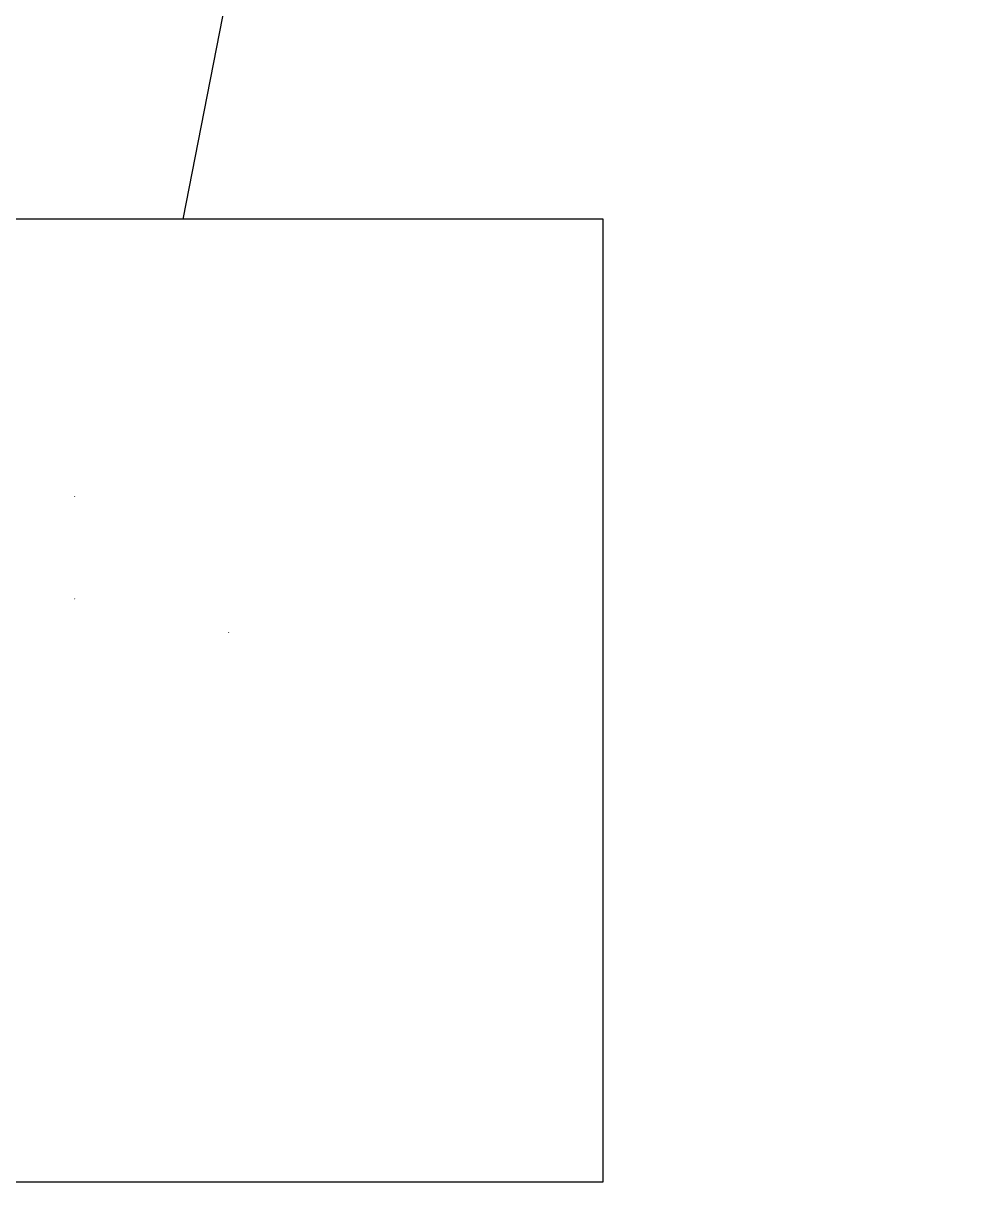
# Model space of a CAD drawing. Header units: millimetres. Extents: x -37020 to 35906, y -101 to 52234.
# Drawn here: x -32.02 to -17.8, y 241.47 to 258.71 of the extents above; entities that cross this region are included whole.
import ezdxf

# ---------------------------------------------------------------- set-up
doc = ezdxf.new("R2010")
doc.units = ezdxf.units.MM
for name, color, linetype in [('Catenaria', 2, 'Continuous'), ('CATENARIA APAGAR', 240, 'Continuous'), ('Layer1', 1, 'Continuous')]:
    doc.layers.add(name, color=color, linetype=linetype)

msp = doc.modelspace()

# ---------------------------------------------------------------- hatches: boundary and pattern name
at = {"layer": 'Layer1'}
for points in [[(-31.2497, 251.673, 0.8456613), (-31.2643, 251.6706, 0.990605), (-31.2493, 251.6704, 0.0703886)], [(-31.2497, 250.1526, 0.8456613), (-31.2643, 250.1502, 0.990605), (-31.2493, 250.15, 0.0703886)], [(-28.9725, 249.6493, -0.8456613), (-28.9579, 249.6469, -0.990605), (-28.9729, 249.6467, -0.0703886)]]:
    msp.add_hatch(color=5, dxfattribs=at).paths.add_polyline_path(points)

# ---------------------------------------------------------------- linework, layer by layer
at = {"layer": 'Catenaria', "color": 210, "elevation": -20.7852}
msp.add_lwpolyline([(-46.2441, 255.7974), (-46.2441, 241.4744), (-23.3953, 241.4744), (-23.3953, 255.7974)], close=True, dxfattribs=at)
at = {"layer": 'CATENARIA APAGAR', "color": 241, "linetype": 'Continuous', "elevation": -20.7852}
msp.add_lwpolyline([(-17.8034, 316.3213), (-29.649, 255.7974)], dxfattribs=at)

doc.saveas('drawing.dxf')
